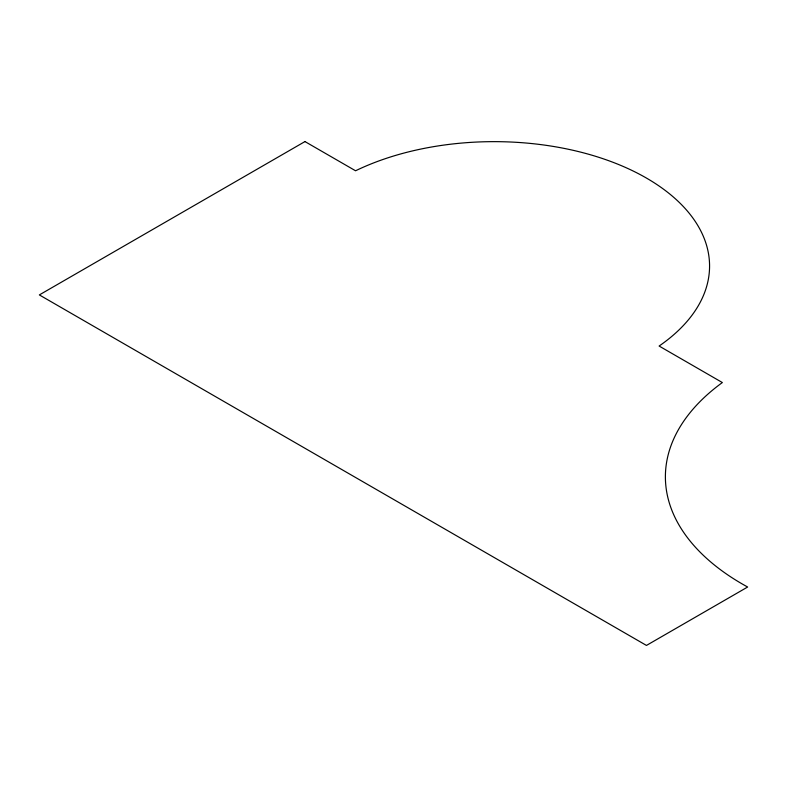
<?xml version="1.0" encoding="UTF-8"?>
<svg xmlns="http://www.w3.org/2000/svg" width="787" height="787" viewBox="0 0 787 787"><rect width="100%" height="100%" fill="white"/><g stroke="black" fill="none" stroke-linecap="round" stroke-linejoin="round"><path stroke-width="1.18" d="M304.962 141.571L39.35 294.918L646.461 645.429L747.65 587.013A262.524 151.566 0 0 1 722.358 382.551L659.112 346.034A215.461 124.395 0 0 0 646.461 178.078A215.461 124.395 0 0 0 355.557 170.779L304.962 141.571"/></g></svg>
